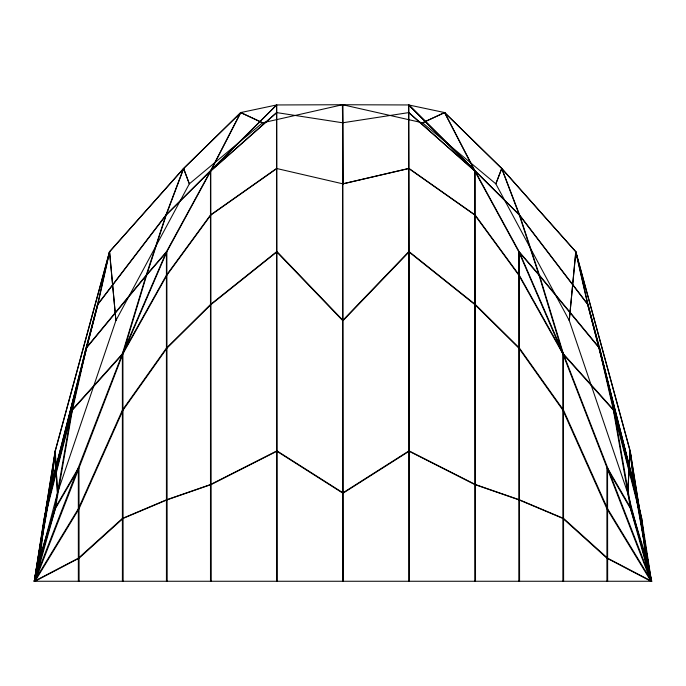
<?xml version="1.0" encoding="UTF-8"?>
<svg xmlns="http://www.w3.org/2000/svg" width="686" height="686" viewBox="0 0 686 686"><rect width="100%" height="100%" fill="white"/><g stroke="black" fill="none" stroke-linecap="round" stroke-linejoin="round"><path stroke-width="1.03" d="M122.4 581.256L122.382 353.839L146.212 275.189L165.926 215.001L183.531 168.473L240.649 112.581L276.647 104.958M650.877 581.256L627.716 493.028L569.26 320.525L495.849 183.865L422.55 122.803L342.691 104.744L276.492 104.958L276.561 112.581L210.482 171.011L210.491 581.256M408.616 104.958L408.693 251.745L342.623 320.525L276.552 251.745L210.482 304.498L166.441 348.068L122.391 410.142L78.35 508.755L34.3 581.256C42.789 549.503 42.386 516.249 51.296 484.548L97.532 304.498L109.477 251.745L183.531 168.473L189.327 183.865L115.917 320.525L57.461 493.028L34.3 581.256L651.7 581.256L646.358 558.198L631.189 508.755L613.927 410.142L599.633 348.068L587.996 304.498L575.88 251.745L501.826 168.473L444.708 112.581L408.702 104.958L519.293 215.001L587.679 304.498L599.212 348.068L637.191 499.82L641.17 518.419L650.937 581.256L606.913 558.198L562.863 518.419L518.822 499.82L474.772 484.548L408.702 451.054L342.631 493.028L276.561 451.054L210.491 484.548L166.441 499.82L122.4 518.419L78.35 558.198L34.3 581.256L44.067 518.419L71.833 410.142L86.016 348.068L97.532 304.498L165.926 215.001L276.578 104.958M34.823 581.256L44.599 518.419L51.613 484.548L97.849 304.498L109.631 251.745L183.685 168.473L240.803 112.581L262.627 122.803L342.486 104.744L408.856 104.958L519.602 215.001L587.996 304.498L634.233 484.548L641.693 518.419L651.468 581.256M210.482 171.011L166.424 251.779L122.382 353.839L34.3 581.256L55.137 451.054L109.477 251.745L115.917 320.525L109.631 251.745L55.292 451.054L34.454 581.256M277.298 581.256L276.741 104.958L166.235 215.001L97.849 304.498L86.436 348.068L72.356 410.142L55.326 508.755L40.157 558.198L35.037 581.256L79.07 558.198L123.111 518.419L167.144 499.82L211.185 484.548L277.247 451.054L343.309 493.028L409.388 451.054L475.467 484.548L519.516 499.82L563.575 518.419L607.642 558.198L651.7 581.256L563.378 353.839L519.268 275.189L475.166 215.001L409.053 168.473L342.974 183.865L276.544 168.473L210.482 215.001L166.432 275.189L122.382 353.839L71.833 410.142L54.7 508.755L34.3 581.256L48.037 499.82L86.016 348.068L146.212 275.189L166.424 251.779L166.441 581.256M34.72 581.256L48.457 499.82L86.436 348.068L146.632 275.189L166.844 251.779L210.799 171.011L276.81 112.581M34.3 581.256L51.296 484.548L55.137 451.054L57.461 493.028L55.292 451.054L51.613 484.548L34.617 581.256M34.935 581.256L40.157 558.198L44.599 518.419L72.356 410.142L122.914 353.839L166.904 275.189L210.902 215.001L276.93 168.473M651.58 581.256L646.358 558.198L641.693 518.419L613.927 410.142L563.378 353.839L519.225 251.779L475.072 171.011L408.77 104.958L409.25 251.745L343.163 320.525L277.11 251.745L211.065 304.498L167.05 348.068L123.034 410.142L79.036 508.755L35.037 581.256L55.326 508.755L78.976 468.058L122.914 353.839L166.852 251.779L167.178 581.256M39.531 558.198L54.7 508.755L78.341 468.058L78.35 581.256M35.037 581.256L78.976 468.058L79.087 581.256M210.774 171.011L240.803 112.581M210.456 171.011L240.649 112.581L262.627 122.803L189.327 183.865L183.685 168.473L166.235 215.001L146.632 275.189L122.914 353.839L123.128 581.256M408.702 581.256L408.693 251.745L474.763 304.498L518.813 348.068L562.863 410.142L606.913 508.755L650.963 581.256L630.057 451.054L575.726 251.745L501.672 168.473L444.545 112.581L422.55 122.803L444.708 112.581L475.072 171.011L475.509 581.256M342.631 581.256L342.563 122.803L408.882 112.581L475.046 171.011M343.369 581.256L342.751 122.803L276.561 112.581L276.561 581.256M408.642 112.581L474.738 171.011L518.796 251.779L562.854 353.839L650.963 581.256L637.191 499.82L633.915 484.548L587.679 304.498L575.726 251.745L569.26 320.525L575.88 251.745L630.22 451.054L651.057 581.256M444.545 112.581L474.755 171.011L474.772 581.256M651.228 581.256L634.233 484.548L630.22 451.054L627.716 493.028L630.057 451.054L633.915 484.548L650.911 581.256L630.554 508.755L613.404 410.142L599.212 348.068L539.016 275.189L518.805 251.779L518.822 581.256M651.348 581.256L637.611 499.82L599.633 348.068L539.436 275.189L519.225 251.779L519.559 581.256M342.974 183.865L342.451 104.744L342.563 122.803M342.829 122.803L342.726 104.744L342.614 183.865L408.676 168.473L474.746 215.001L518.805 275.189L562.854 353.839L613.404 410.142L641.17 518.419L645.723 558.198L650.954 581.256L645.723 558.198L630.554 508.755L606.913 468.058L606.921 581.256M210.799 171.011L211.228 581.256M607.65 581.256L607.539 468.058L631.189 508.755L651.7 581.256L607.599 508.755L563.506 410.142L519.422 348.068L475.347 304.498L409.25 251.745L409.439 581.256M563.6 581.256L563.378 353.839L539.436 275.189L519.602 215.001L501.826 168.473L495.849 183.865L501.672 168.473L519.293 215.001L539.016 275.189L562.854 353.839L562.872 581.256"/></g></svg>
